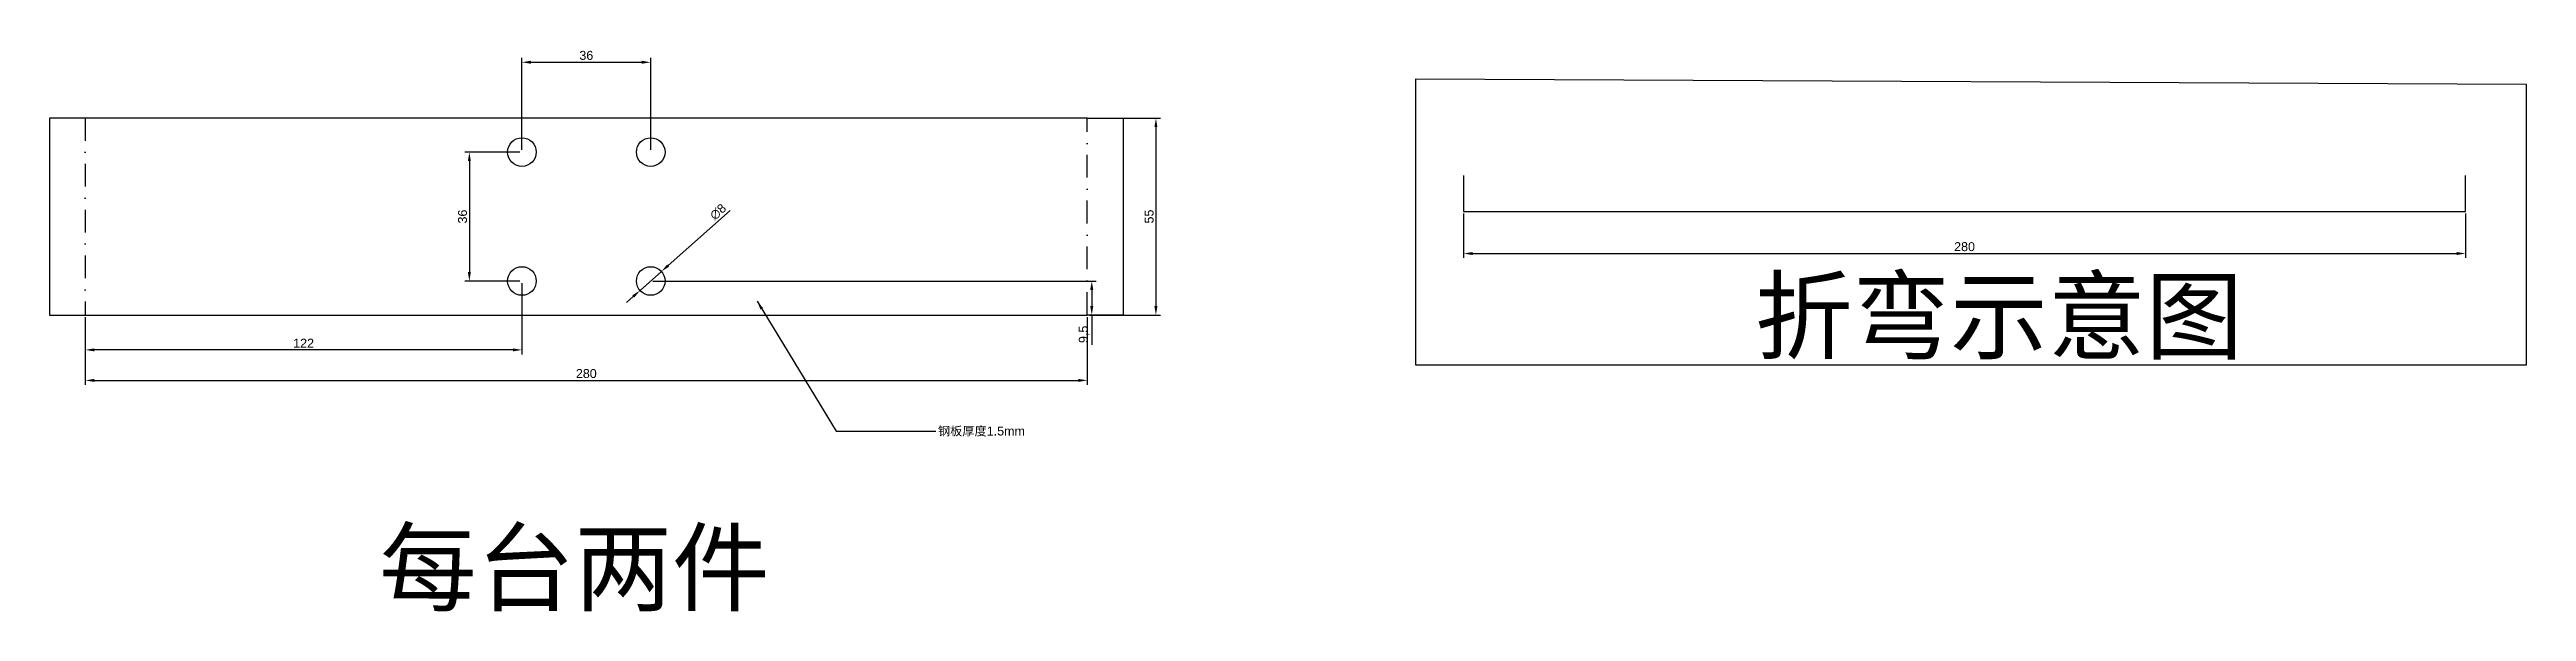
# Model space of a CAD drawing. Header units: millimetres. Extents: x -10 to 682, y -83 to 74.
import ezdxf

# ---------------------------------------------------------------- set-up
doc = ezdxf.new("R2010")
doc.units = ezdxf.units.MM
doc.linetypes.add('DASHDOT2', pattern=[12.7, 6.35, -3.175, 0, -3.175])
doc.styles.get("Standard").update_dxf_attribs({"font": 'arial.ttf'})
doc.dimstyles.new('ISO-25', dxfattribs={"dimtxt": 2.5, "dimasz": 2.5, "dimexe": 1.25, "dimexo": 0.625, "dimtad": 1, "dimtxsty": 'Standard', "dimcen": 2.5, "dimadec": 0, "dimazin": 0, "dimtfac": 1, "dimtmove": 0, "dimatfit": 3, "dimfxl": 1, "dimarcsym": 0})

# ---------------------------------------------------------------- blocks, each defined once
blk = doc.blocks.new('*D2')
at = {"color": 0, "lineweight": -2, "transparency": 16777216}
for p, q in [((0, -0.62), (0, -19.51)), ((280, -0.62), (280, -19.51)), ((2.5, -18.26), (277.5, -18.26))]:
    blk.add_line(p, q, dxfattribs=at)
at = {"color": 0, "transparency": 16777216}
for points in [[(2.5, -17.84), (2.5, -18.68), (0, -18.26)], [(277.5, -17.84), (277.5, -18.68), (280, -18.26)]]:
    blk.add_solid(points, dxfattribs=at)
at = {"layer": 'Defpoints', "color": 0, "transparency": 16777216}
for p in [(0, 0), (280, 0), (280, -18.26)]:
    blk.add_point(p, dxfattribs=at)
at = {"color": 0, "transparency": 16777216, "insert": (140, -16.36), "char_height": 2.5, "attachment_point": 5}
blk.add_mtext('280', dxfattribs=at)
blk = doc.blocks.new('*D3')
at = {"color": 0, "lineweight": -2, "transparency": 16777216}
for p, q in [((280.62, 55), (300.43, 55)), ((299.18, 52.5), (299.18, 2.5)), ((280.62, 0), (300.43, 0))]:
    blk.add_line(p, q, dxfattribs=at)
at = {"color": 0, "transparency": 16777216}
for points in [[(298.76, 52.5), (299.6, 52.5), (299.18, 55)], [(298.76, 2.5), (299.6, 2.5), (299.18, 0)]]:
    blk.add_solid(points, dxfattribs=at)
at = {"layer": 'Defpoints', "color": 0, "transparency": 16777216}
for p in [(280, 55), (280, 0), (299.18, 0)]:
    blk.add_point(p, dxfattribs=at)
at = {"color": 0, "transparency": 16777216, "insert": (297.28, 27.5), "char_height": 2.5, "attachment_point": 5, "rotation": 90}
blk.add_mtext('55', dxfattribs=at)
blk = doc.blocks.new('*D4')
at = {"color": 0, "lineweight": -2, "transparency": 16777216}
for p, q in [((122, 46.12), (122, 71.84)), ((124.5, 70.59), (155.5, 70.59)), ((158, 46.12), (158, 71.84))]:
    blk.add_line(p, q, dxfattribs=at)
at = {"color": 0, "transparency": 16777216}
for points in [[(124.5, 71.01), (124.5, 70.18), (122, 70.59)], [(155.5, 71.01), (155.5, 70.18), (158, 70.59)]]:
    blk.add_solid(points, dxfattribs=at)
at = {"layer": 'Defpoints', "color": 0, "transparency": 16777216}
for p in [(158, 70.59), (122, 45.5), (158, 45.5)]:
    blk.add_point(p, dxfattribs=at)
at = {"color": 0, "transparency": 16777216, "insert": (140, 72.5), "char_height": 2.5, "attachment_point": 5}
blk.add_mtext('36', dxfattribs=at)
blk = doc.blocks.new('*D5')
at = {"color": 0, "lineweight": -2, "transparency": 16777216}
for p, q in [((121.38, 45.5), (106.07, 45.5)), ((107.32, 43), (107.32, 12)), ((121.38, 9.5), (106.07, 9.5))]:
    blk.add_line(p, q, dxfattribs=at)
at = {"color": 0, "transparency": 16777216}
for points in [[(106.9, 43), (107.74, 43), (107.32, 45.5)], [(106.9, 12), (107.74, 12), (107.32, 9.5)]]:
    blk.add_solid(points, dxfattribs=at)
at = {"layer": 'Defpoints', "color": 0, "transparency": 16777216}
for p in [(122, 45.5), (107.32, 9.5), (122, 9.5)]:
    blk.add_point(p, dxfattribs=at)
at = {"color": 0, "transparency": 16777216, "insert": (105.42, 27.5), "char_height": 2.5, "attachment_point": 5, "rotation": 90}
blk.add_mtext('36', dxfattribs=at)
blk = doc.blocks.new('*D6')
at = {"color": 0, "lineweight": -2, "transparency": 16777216}
for p, q in [((122, 8.88), (122, -10.99)), ((0, -0.62), (0, -10.99)), ((119.5, -9.74), (2.5, -9.74))]:
    blk.add_line(p, q, dxfattribs=at)
at = {"color": 0, "transparency": 16777216}
for points in [[(2.5, -9.32), (2.5, -10.16), (0, -9.74)], [(119.5, -9.32), (119.5, -10.16), (122, -9.74)]]:
    blk.add_solid(points, dxfattribs=at)
at = {"layer": 'Defpoints', "color": 0, "transparency": 16777216}
for p in [(122, 9.5), (0, 0), (0, -9.74)]:
    blk.add_point(p, dxfattribs=at)
at = {"color": 0, "transparency": 16777216, "insert": (61, -7.86), "char_height": 2.5, "attachment_point": 5}
blk.add_mtext('122', dxfattribs=at)
blk = doc.blocks.new('*D7')
at = {"color": 0, "lineweight": -2, "transparency": 16777216}
for p, q in [((158.62, 9.5), (282.5, 9.5)), ((281.25, 7), (281.25, 2.5)), ((280.62, 0), (282.5, 0)), ((281.25, 0), (281.25, -8.32))]:
    blk.add_line(p, q, dxfattribs=at)
at = {"color": 0, "transparency": 16777216}
for points in [[(280.83, 7), (281.67, 7), (281.25, 9.5)], [(280.83, 2.5), (281.67, 2.5), (281.25, 0)]]:
    blk.add_solid(points, dxfattribs=at)
at = {"layer": 'Defpoints', "color": 0, "transparency": 16777216}
for p in [(158, 9.5), (280, 0), (281.25, 0)]:
    blk.add_point(p, dxfattribs=at)
at = {"color": 0, "transparency": 16777216, "insert": (279.12, -5.41), "char_height": 2.5, "attachment_point": 5, "rotation": 90}
blk.add_mtext('9,5', dxfattribs=at)
blk = doc.blocks.new('*D8')
at = {"color": 0, "lineweight": -2, "transparency": 16777216}
for p, q in [((180.22, 29.2), (162.86, 13.81)), ((155.01, 6.85), (160.99, 12.15)), ((153.14, 5.19), (151.27, 3.53))]:
    blk.add_line(p, q, dxfattribs=at)
at = {"color": 0, "transparency": 16777216}
for points in [[(162.59, 14.12), (163.14, 13.5), (160.99, 12.15)], [(152.86, 5.5), (153.41, 4.88), (155.01, 6.85)]]:
    blk.add_solid(points, dxfattribs=at)
at = {"layer": 'Defpoints', "color": 0, "transparency": 16777216}
for p in [(160.99, 12.15), (155.01, 6.85)]:
    blk.add_point(p, dxfattribs=at)
at = {"color": 0, "transparency": 16777216, "insert": (176.82, 28.81), "char_height": 2.5, "attachment_point": 5, "rotation": 41.55434}
blk.add_mtext('∅8', dxfattribs=at)
blk = doc.blocks.new('*D11')
at = {"color": 0, "lineweight": -2, "transparency": 16777216}
for p, q in [((385.15, 28.32), (385.15, 15.93)), ((665.15, 28.32), (665.15, 15.93)), ((387.65, 17.18), (662.65, 17.18))]:
    blk.add_line(p, q, dxfattribs=at)
at = {"color": 0, "transparency": 16777216}
for points in [[(387.65, 17.6), (387.65, 16.76), (385.15, 17.18)], [(662.65, 17.6), (662.65, 16.76), (665.15, 17.18)]]:
    blk.add_solid(points, dxfattribs=at)
at = {"layer": 'Defpoints', "color": 0, "transparency": 16777216}
for p in [(385.15, 28.95), (665.15, 28.95), (665.15, 17.18)]:
    blk.add_point(p, dxfattribs=at)
at = {"color": 0, "transparency": 16777216, "insert": (525.15, 19.08), "char_height": 2.5, "attachment_point": 5}
blk.add_mtext('280', dxfattribs=at)

msp = doc.modelspace()

# ---------------------------------------------------------------- linework, layer by layer
at = {"color": 4}
for p, q in [((371.721, 65.852), (371.721, -13.956)), ((682.182, 64.421), (371.721, 65.852)), ((682.182, -13.956), (682.182, 64.421)), ((371.721, -13.956), (682.182, -13.956))]:
    msp.add_line(p, q, dxfattribs=at)
at = {"color": 0}
for p, q in [((0, 55), (-10, 55)), ((-10, 55), (-10, 0)), ((280, 55), (0, 55)), ((280, 55), (290, 55)), ((290, 55), (290, 0)), ((385.152, 38.95), (385.152, 28.95)), ((665.152, 28.95), (665.152, 38.95)), ((385.152, 28.95), (665.152, 28.95)), ((0, 0), (280, 0)), ((-10, 0), (0, 0)), ((290, 0), (280, 0))]:
    msp.add_line(p, q, dxfattribs=at)
at = {"color": 4, "linetype": 'DASHDOT2'}
for p, q in [((0, 55), (0, 0)), ((280, 0), (280, 55))]:
    msp.add_line(p, q, dxfattribs=at)
at = {"color": 0}
for centre in [(122, 45.5), (158, 45.5), (122, 9.5), (158, 9.5)]:
    msp.add_circle(centre, 4, dxfattribs=at)

# ---------------------------------------------------------------- texts
at = {"color": 6}
for s, p in [('折弯示意图', (466.578, -10.249)), ('每台两件', (82.121, -80.574))]:
    msp.add_text(s, height=20, dxfattribs=at).set_placement(p)
at = {"color": 3, "insert": (238.261, -31.149), "char_height": 2.5, "width": 69.43555, "attachment_point": 1}
msp.add_mtext('{\\fSimSun|b0|i0|c134|p2;钢板厚度}1.5mm', dxfattribs=at)

# ---------------------------------------------------------------- dimensions: what is measured, and where the dimension line sits
at = {"color": 3}
for base, p1, p2, picture, middle in [((158, 70.593), (122, 45.5), (158, 45.5), '*D4', (140, 72.496)), ((665.152, 17.18), (385.152, 28.95), (665.152, 28.95), '*D11', (525.152, 19.081)), ((0, -9.741), (122, 9.5), (0, 0), '*D6', (61, -7.86)), ((280, -18.261), (0, 0), (280, 0), '*D2', (140, -16.359))]:
    dim = msp.add_linear_dim(base=base, p1=p1, p2=p2, dimstyle='ISO-25', override={"dimarcsym": 1}, dxfattribs=at)
    dim.commit()
    dim.dimension.update_dxf_attribs({"geometry": picture, "text_midpoint": middle})
for base, p1, p2, picture, middle in [((299.18, 0), (280, 55), (280, 0), '*D3', (297.283, 27.5)), ((107.319, 9.5), (122, 45.5), (122, 9.5), '*D5', (105.417, 27.5))]:
    dim = msp.add_linear_dim(base=base, p1=p1, p2=p2, angle=90, dimstyle='ISO-25', override={"dimarcsym": 1}, dxfattribs=at)
    dim.commit()
    dim.dimension.update_dxf_attribs({"geometry": picture, "text_midpoint": middle})
dim = msp.add_diameter_dim_2p(p1=(155.007, 6.847), p2=(160.993, 12.153), dimstyle='ISO-25', override={"dimarcsym": 1}, dxfattribs=at)
dim.commit()
dim.dimension.update_dxf_attribs({"geometry": '*D8', "text_midpoint": (178.123, 27.338), "dimtype": 163})
dim = msp.add_linear_dim(base=(281.25, 0), p1=(158, 9.5), p2=(280, 0), angle=90, dimstyle='ISO-25', override={"dimarcsym": 1}, dxfattribs=at)
dim.commit()
dim.dimension.update_dxf_attribs({"geometry": '*D7', "text_midpoint": (281.25, -5.41), "dimtype": 160})

# ---------------------------------------------------------------- leaders
at = {"color": 3, "annotation_type": 0, "has_hookline": 1, "hookline_direction": 0, "text_width": 24.638}
msp.add_leader([(187.729, 3.877), (209.822, -32.399), (237.636, -32.399)], dimstyle='ISO-25', override={"dimgap": 0.625, "dimtad": 0, "dimarcsym": 1}, dxfattribs=at)

doc.saveas('drawing.dxf')
